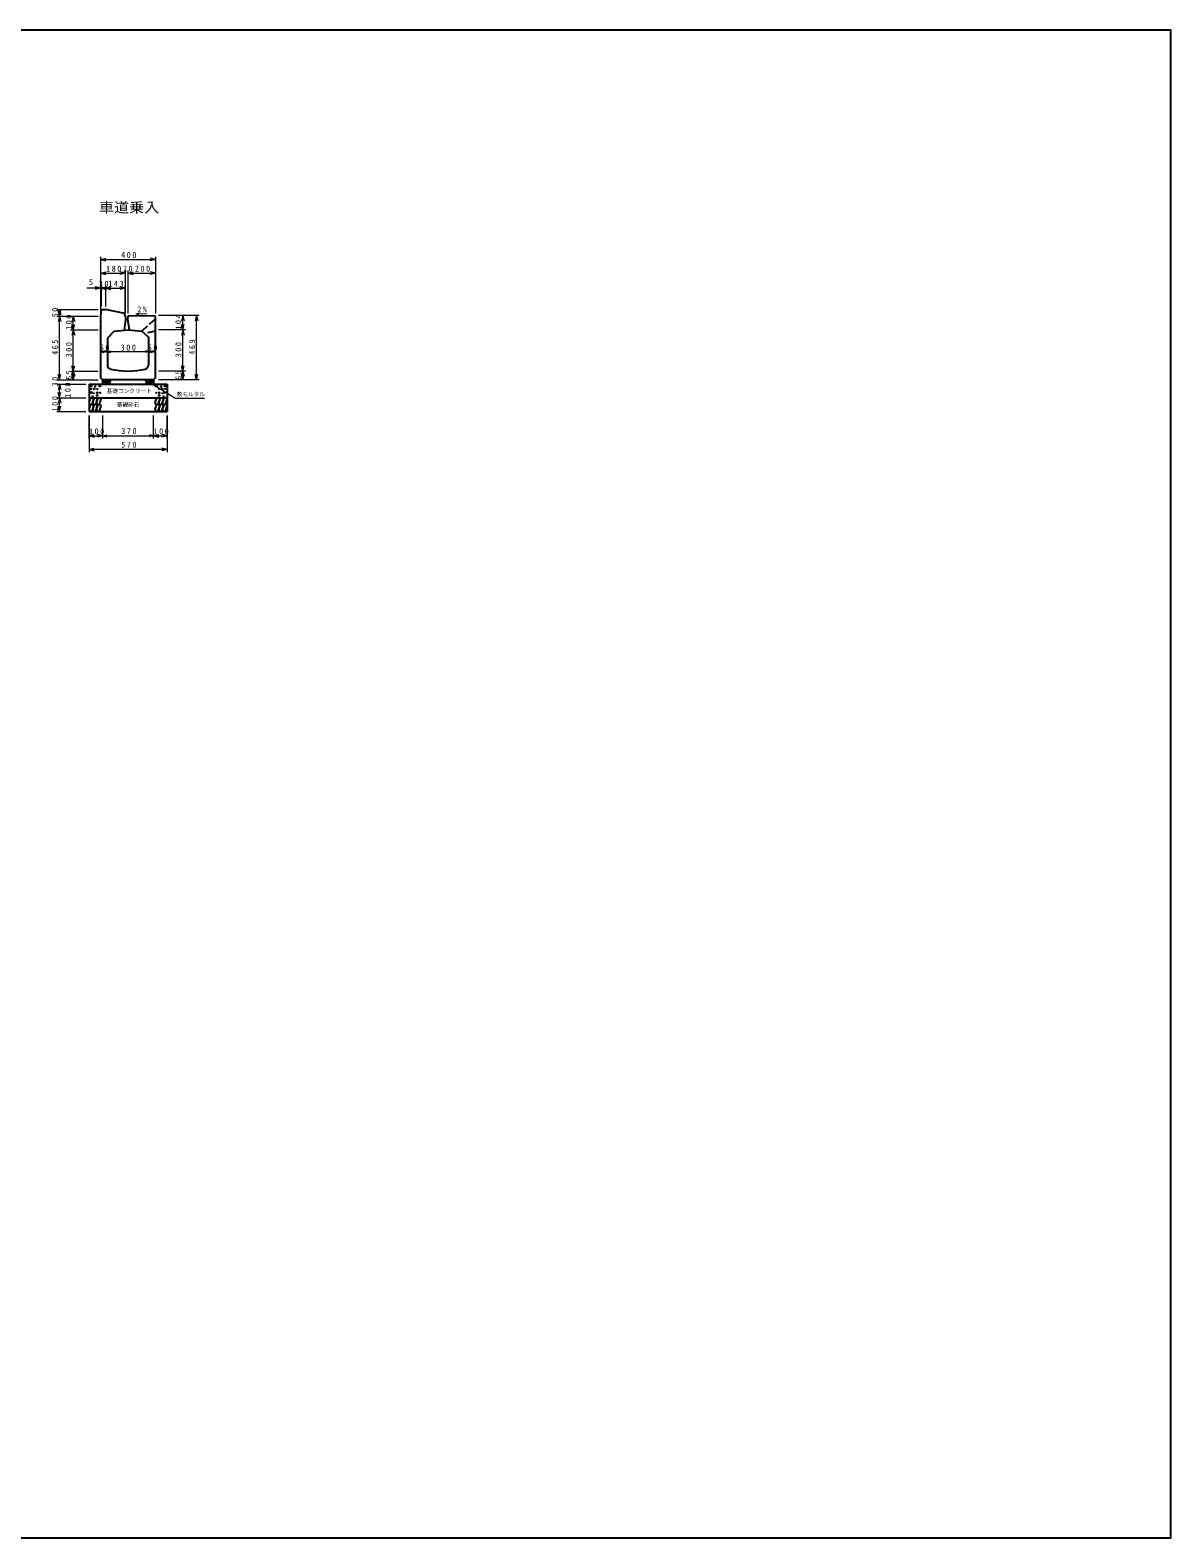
# Model space of a CAD drawing. Units: millimetres, scale not verified. Extents: x -8045 to 7955, y -5459 to 5541.
# Drawn here: x -362 to 7955, y -5459 to 5541 of the extents above; entities that cross this region are included whole.
import ezdxf
from ezdxf.enums import TextEntityAlignment as Align

# ---------------------------------------------------------------- set-up
doc = ezdxf.new("R2010")
doc.units = ezdxf.units.MM
doc.header["$LTSCALE"] = 20
doc.linetypes.add('DASHED3', pattern=[4, 3, -1])
doc.layers.add('1-0_地形_単点', color=2, linetype='Continuous')
doc.layers.add('1-8', color=2, linetype='Continuous')
doc.layers.add('1-2_管理用道路1号1案', color=4, linetype='Continuous', lineweight=18)
doc.styles.add('ＭＳ ゴシック', font='')
doc.styles.get('ＭＳ ゴシック').set_extended_font_data('MS Gothic')

msp = doc.modelspace()

# ---------------------------------------------------------------- linework, layer by layer
at = {"layer": '1-0_地形_単点'}
for p, q in [((68.29, 2825.87), (77.39, 2850.87)), ((68.29, 2776.78), (77.39, 2801.78)), ((91.78, 2817.32), (100.88, 2842.32)), ((91.78, 2768.23), (100.88, 2793.23)), ((94.89, 2825.87), (103.99, 2850.87)), ((94.89, 2776.78), (103.99, 2801.78)), ((118.38, 2817.32), (127.48, 2842.32)), ((118.38, 2768.23), (127.48, 2793.23)), ((121.5, 2825.87), (130.59, 2850.87)), ((121.5, 2776.78), (130.59, 2801.78)), ((144.99, 2817.32), (154.09, 2842.32)), ((144.99, 2768.23), (154.09, 2793.23)), ((549.99, 2825.87), (559.09, 2850.87)), ((549.99, 2776.78), (559.09, 2801.78)), ((573.48, 2817.32), (582.58, 2842.32)), ((573.48, 2768.23), (582.58, 2793.23)), ((576.59, 2825.87), (585.69, 2850.87)), ((576.59, 2776.78), (585.69, 2801.78)), ((600.08, 2817.32), (609.18, 2842.32)), ((600.08, 2768.23), (609.18, 2793.23)), ((603.2, 2825.87), (612.29, 2850.87)), ((603.2, 2776.78), (612.29, 2801.78)), ((626.69, 2817.32), (635.79, 2842.32)), ((626.69, 2768.23), (635.79, 2793.23))]:
    msp.add_line(p, q, dxfattribs=at)
at = {"layer": '1-0_地形_単点', "color": 7}
msp.add_lwpolyline([(-8044.66, -5458.66), (7955.34, -5458.66), (7955.34, 5541.34), (-8044.66, 5541.34)], close=True, dxfattribs=at)
at = {"layer": '1-0_地形_単点'}
for centre, radius in [((180.86, 2977.04), 3.94), ((194.91, 2979.15), 1.6), ((218.1, 2979.15), 3.94), ((486.14, 2979.15), 3.94), ((509.33, 2979.15), 1.6), ((523.39, 2977.04), 3.94), ((82.48, 2945.42), 3.94), ((82.48, 2922.94), 1.6), ((85.74, 2898.48), 3.94), ((93.71, 2869.09), 1.6), ((104.26, 2923.64), 3.94), ((102.03, 2890.92), 1.6), ((111.99, 2941.21), 1.6), ((126.28, 2895.36), 3.94), ((126.28, 2876.37), 3.94), ((127.45, 2922.94), 1.6), ((146.43, 2945.42), 3.94), ((147.42, 2895.42), 1.6), ((187.88, 2965.1), 1.6), ((202.64, 2965.8), 3.94), ((219.5, 2962.99), 1.6), ((484.74, 2962.99), 1.6), ((501.6, 2965.8), 3.94), ((516.36, 2965.1), 1.6), ((557.82, 2945.42), 3.94), ((556.82, 2895.42), 1.6), ((577.96, 2895.36), 3.94), ((577.96, 2876.37), 3.94), ((576.79, 2922.94), 1.6), ((592.25, 2941.21), 1.6), ((599.98, 2923.64), 3.94), ((602.21, 2890.92), 1.6), ((610.53, 2869.09), 1.6), ((618.5, 2898.48), 3.94), ((621.76, 2945.42), 3.94), ((621.76, 2922.94), 1.6)]:
    msp.add_circle(centre, radius, dxfattribs=at)
for centre, start, end in [((80.03, 2821.6), 159.99998, 340), ((80.03, 2772.5), 159.99998, 340), ((89.13, 2846.6), 0, 160), ((89.13, 2797.5), 0, 160), ((106.64, 2821.6), 159.99998, 340), ((106.64, 2772.5), 159.99998, 340), ((89.13, 2846.6), 340, 0), ((89.13, 2797.5), 340, 0), ((115.74, 2846.6), 0, 160), ((115.74, 2797.5), 0, 160), ((133.24, 2821.6), 159.99998, 340), ((133.24, 2772.5), 159.99998, 340), ((115.74, 2846.6), 340, 0), ((115.74, 2797.5), 340, 0), ((142.34, 2846.6), 0, 160), ((142.34, 2797.5), 0, 160), ((142.34, 2846.6), 340, 0), ((142.34, 2797.5), 340, 0), ((561.73, 2821.6), 159.99998, 340), ((561.73, 2772.5), 159.99998, 340), ((570.83, 2846.6), 0, 160), ((570.83, 2797.5), 0, 160), ((588.34, 2821.6), 159.99998, 340), ((588.34, 2772.5), 159.99998, 340), ((570.83, 2846.6), 340, 0), ((570.83, 2797.5), 340, 0), ((597.44, 2846.6), 0, 160), ((597.44, 2797.5), 0, 160), ((614.94, 2821.6), 159.99998, 340), ((614.94, 2772.5), 159.99998, 340), ((597.44, 2846.6), 340, 0), ((597.44, 2797.5), 340, 0), ((624.04, 2846.6), 0, 160), ((624.04, 2797.5), 0, 160), ((624.04, 2846.6), 340, 0), ((624.04, 2797.5), 340, 0)]:
    msp.add_arc(centre, 12.5, start, end, dxfattribs=at)
at = {"layer": '1-2_管理用道路1号1案'}
for p, q in [((151.33, 3888.36), (151.33, 3788.36)), ((151.33, 3868.36), (189.97, 3878.71)), ((151.33, 3868.36), (551.33, 3868.36)), ((151.33, 3868.36), (189.97, 3858.01)), ((551.33, 3868.36), (512.69, 3878.71)), ((551.33, 3868.36), (512.69, 3858.01)), ((551.33, 3888.36), (551.33, 3788.36)), ((151.33, 3788.36), (151.33, 3514.59)), ((151.33, 3768.36), (189.97, 3778.71)), ((151.33, 3768.36), (331.33, 3768.36)), ((151.33, 3768.36), (189.97, 3758.01)), ((331.33, 3768.36), (292.69, 3778.71)), ((331.33, 3768.36), (292.69, 3758.01)), ((331.33, 3788.36), (331.33, 3473.33)), ((351.33, 3788.36), (351.33, 3473.33)), ((351.33, 3768.36), (389.97, 3778.71)), ((351.33, 3768.36), (551.33, 3768.36)), ((351.33, 3768.36), (389.97, 3758.01)), ((551.33, 3768.36), (512.69, 3778.71)), ((551.33, 3768.36), (512.69, 3758.01)), ((551.33, 3788.36), (551.33, 3473.33)), ((156.33, 3658.37), (51.67, 3658.37)), ((151.33, 3658.37), (112.69, 3668.73)), ((151.33, 3658.37), (112.69, 3648.02)), ((186.33, 3658.37), (147.69, 3668.73)), ((186.33, 3658.37), (147.69, 3648.02)), ((151.33, 3678.37), (151.33, 3473.33)), ((156.33, 3678.37), (156.33, 3524.1)), ((156.33, 3658.37), (194.97, 3668.73)), ((156.33, 3658.37), (194.97, 3668.73)), ((156.33, 3658.37), (194.97, 3648.02)), ((156.33, 3658.37), (186.33, 3658.37)), ((156.33, 3658.37), (194.97, 3648.02)), ((186.33, 3678.37), (186.33, 3524.1)), ((186.33, 3658.37), (224.97, 3668.73)), ((186.33, 3658.37), (329.33, 3658.37)), ((186.33, 3658.37), (224.97, 3648.02)), ((329.33, 3658.37), (290.69, 3668.73)), ((329.33, 3658.37), (290.69, 3648.02)), ((329.33, 3678.37), (329.33, 3473.33)), ((-167.73, 3504.43), (133.76, 3504.43)), ((-167.73, 3454.23), (-67.73, 3454.23)), ((-167.73, 3454.23), (133.76, 3454.23)), ((-147.73, 3504.43), (-158.08, 3465.79)), ((-147.73, 3454.23), (-158.08, 3492.87)), ((-147.73, 3454.23), (-158.08, 3415.6)), ((-147.73, 3454.23), (-147.73, 3504.43)), ((-147.73, 3504.43), (-137.38, 3465.79)), ((-147.73, 3454.23), (-137.38, 3492.87)), ((-147.73, 2989.43), (-147.73, 3454.23)), ((-147.73, 3454.23), (-137.38, 3415.6)), ((-67.73, 3454.23), (133.76, 3454.23)), ((-47.73, 3454.23), (-58.08, 3415.6)), ((-47.73, 3354.12), (-47.73, 3454.23)), ((-47.73, 3454.23), (-37.38, 3415.6)), ((408.84, 3471.4), (430.45, 3477.66)), ((408.84, 3471.4), (488.82, 3473)), ((408.84, 3471.4), (430.68, 3466.01)), ((771.33, 3458.33), (573.57, 3458.33)), ((751.33, 3458.33), (740.98, 3419.69)), ((751.33, 3354.13), (751.33, 3458.33)), ((751.33, 3458.33), (761.68, 3419.69)), ((871.33, 3458.33), (771.33, 3458.33)), ((851.33, 3458.33), (840.98, 3419.69)), ((851.33, 2989.45), (851.33, 3458.33)), ((851.33, 3458.33), (861.68, 3419.69)), ((-67.73, 3354.12), (133.76, 3354.12)), ((-47.73, 3354.12), (-58.08, 3392.76)), ((-47.73, 3354.12), (-58.08, 3315.48)), ((-47.73, 3354.12), (-37.38, 3392.76)), ((-47.73, 3054.42), (-47.73, 3354.12)), ((-47.73, 3354.12), (-37.38, 3315.48)), ((771.33, 3354.13), (573.57, 3354.13)), ((751.33, 3354.13), (740.98, 3392.77)), ((751.33, 3354.13), (740.98, 3315.49)), ((751.33, 3354.13), (761.68, 3392.77)), ((751.33, 3054.45), (751.33, 3354.13)), ((751.33, 3354.13), (761.68, 3315.49)), ((151.33, 3196.18), (173.06, 3202)), ((151.33, 3196.18), (201.33, 3196.18)), ((151.33, 3196.18), (173.06, 3190.35)), ((201.33, 3196.18), (179.6, 3202)), ((201.33, 3196.18), (179.6, 3190.35)), ((201.33, 3196.18), (223.06, 3202)), ((201.33, 3196.18), (223.06, 3190.35)), ((501.33, 3196.18), (479.6, 3202)), ((501.33, 3196.18), (523.06, 3202)), ((501.33, 3196.18), (551.33, 3196.18)), ((501.33, 3196.18), (523.06, 3190.35)), ((551.33, 3196.18), (529.6, 3202)), ((551.33, 3196.18), (529.6, 3190.35)), ((-47.73, 3054.42), (-58.08, 3093.06)), ((-47.73, 3054.42), (-37.38, 3093.06)), ((751.33, 3054.45), (740.98, 3093.08)), ((751.33, 3054.45), (761.68, 3093.08)), ((-167.73, 2989.43), (-67.73, 2989.43)), ((-147.73, 2989.43), (-158.08, 3028.07)), ((-147.73, 2989.43), (-137.38, 3028.07)), ((-67.73, 3054.42), (133.76, 3054.42)), ((-67.73, 2989.43), (133.76, 2989.43)), ((-47.73, 3054.42), (-58.08, 3015.78)), ((-47.73, 2989.43), (-58.08, 3028.07)), ((-47.73, 2989.43), (-47.73, 3054.42)), ((-47.73, 3054.42), (-37.38, 3015.78)), ((-47.73, 2989.43), (-37.38, 3028.07)), ((693.92, 2855.19), (507.82, 2971.71)), ((771.33, 3054.45), (573.57, 3054.45)), ((771.33, 2989.45), (573.57, 2989.45)), ((751.33, 3054.45), (740.98, 3015.81)), ((751.33, 2989.45), (740.98, 3028.08)), ((751.33, 2989.45), (751.33, 3054.45)), ((751.33, 3054.45), (761.68, 3015.81)), ((751.33, 2989.45), (761.68, 3028.08)), ((871.33, 2989.45), (771.33, 2989.45)), ((851.33, 2989.45), (840.98, 3028.08)), ((851.33, 2989.45), (861.68, 3028.08)), ((-167.73, 2959.43), (43.01, 2959.43)), ((-147.73, 2959.43), (-158.08, 2920.79)), ((-147.73, 2859.43), (-158.08, 2898.07)), ((-147.73, 2859.43), (-147.73, 2959.43)), ((-147.73, 2959.43), (-137.38, 2920.79)), ((-147.73, 2859.43), (-137.38, 2898.07)), ((-167.73, 2859.43), (43.01, 2859.43)), ((-167.73, 2759.43), (43.01, 2759.43)), ((-147.73, 2859.43), (-158.08, 2820.79)), ((-147.73, 2759.43), (-158.08, 2798.07)), ((-147.73, 2759.43), (-147.73, 2859.43)), ((-147.73, 2859.43), (-137.38, 2820.79)), ((-147.73, 2759.43), (-137.38, 2798.07)), ((693.92, 2855.19), (908.98, 2855.19)), ((67.12, 2561.52), (67.12, 2730.62)), ((67.12, 2730.62), (67.12, 2461.52)), ((167.12, 2561.52), (167.12, 2730.62)), ((537.12, 2561.52), (537.12, 2730.62)), ((637.12, 2561.52), (637.12, 2730.62)), ((637.12, 2730.62), (637.12, 2461.52)), ((67.12, 2581.52), (105.76, 2591.88)), ((67.12, 2581.52), (167.12, 2581.52)), ((67.12, 2581.52), (105.76, 2571.17)), ((167.12, 2581.52), (128.48, 2591.88)), ((167.12, 2581.52), (128.48, 2571.17)), ((167.12, 2581.52), (196.1, 2589.29)), ((167.12, 2581.52), (537.12, 2581.52)), ((167.12, 2581.52), (196.1, 2573.76)), ((537.12, 2581.52), (508.14, 2589.29)), ((537.12, 2581.52), (508.14, 2573.76)), ((537.12, 2581.52), (575.76, 2591.88)), ((537.12, 2581.52), (637.12, 2581.52)), ((537.12, 2581.52), (575.76, 2571.17)), ((637.12, 2581.52), (598.48, 2591.88)), ((637.12, 2581.52), (598.48, 2571.17)), ((67.12, 2481.52), (105.76, 2491.88)), ((67.12, 2481.52), (105.76, 2471.17)), ((637.12, 2481.52), (67.12, 2481.52)), ((637.12, 2481.52), (598.48, 2491.88)), ((637.12, 2481.52), (598.48, 2471.17))]:
    msp.add_line(p, q, dxfattribs=at)
msp.add_lwpolyline([(201.33, 3196.18), (501.33, 3196.18), (479.6, 3190.35)], dxfattribs=at)
at = {"layer": '1-8'}
for p, q in [((156.33, 3504.43), (186.33, 3504.43)), ((314.99, 3477.44), (186.33, 3504.43)), ((333.83, 3429.43), (323.87, 3351.29)), ((330.79, 3459.86), (333.83, 3429.43)), ((333.83, 3429.43), (348.9, 3429.43)), ((351.38, 3454.23), (348.9, 3429.43)), ((348.9, 3429.43), (358.87, 3354.13)), ((546.33, 3458.23), (351.38, 3454.23)), ((551.33, 3453.33), (546.33, 3458.23)), ((551.33, 3004.43), (551.33, 3453.33)), ((156.33, 3399.43), (151.33, 3404.43)), ((156.33, 3399.43), (151.33, 3394.43)), ((151.33, 3394.43), (151.33, 3004.43)), ((251.33, 3344.43), (201.33, 3294.43)), ((451.33, 3344.43), (501.33, 3301.43)), ((501.33, 3301.43), (501.33, 3097.21)), ((201.33, 3294.43), (201.33, 3097.21)), ((166.33, 2989.43), (151.33, 3004.43)), ((536.33, 2989.43), (551.33, 3004.43)), ((536.33, 2989.43), (536.33, 2959.43)), ((67.12, 2959.43), (67.12, 2759.43)), ((67.12, 2959.43), (637.12, 2959.43)), ((637.12, 2959.43), (637.12, 2759.43)), ((67.12, 2859.43), (637.12, 2859.43)), ((67.12, 2759.43), (637.12, 2759.43))]:
    msp.add_line(p, q, dxfattribs=at)
at = {"layer": '1-8', "color": 4, "linetype": 'DASHED3'}
for p, q in [((551.42, 3434.33), (451.42, 3344.43)), ((551.42, 3345.33), (469.12, 3326.73))]:
    msp.add_line(p, q, dxfattribs=at)
at = {"layer": '1-8'}
for points in [[(156.33, 3504.43), (151.33, 3454.43), (151.33, 3404.43)], [(251.33, 3344.43), (354.11, 3354.15), (451.33, 3344.43)], [(536.33, 2989.43), (166.33, 2989.43), (166.33, 2959.43)]]:
    msp.add_lwpolyline(points, dxfattribs=at)
for centre, radius, start, end in [((310.89, 3457.87), 20, 5.71059, 78.15173), ((231.33, 3097.21), 30, 180, 257.8468), ((471.33, 3097.21), 30, 282.1532, 0), ((351.33, 3654.43), 600, 257.8468, 282.1532)]:
    msp.add_arc(centre, radius, start, end, dxfattribs=at)

# ---------------------------------------------------------------- texts
at = {"layer": '1-0_地形_単点', "color": 4, "style": 'ＭＳ ゴシック'}
for s, p in [('基礎コンクリート', (196.56, 2885.37)), ('基礎砕石', (270.22, 2785.45))]:
    msp.add_text(s, height=29.33, dxfattribs=at).set_placement(p, align=Align.BOTTOM_LEFT)
at = {"layer": '1-2_管理用道路1号1案', "color": 3, "style": 'ＭＳ ゴシック', "width": 1.1}
msp.add_text('車道乗入', height=73.31, dxfattribs=at).set_placement((139.72, 4189.33), align=Align.BOTTOM_LEFT)
at = {"layer": '1-2_管理用道路1号1案', "color": 7, "style": 'ＭＳ ゴシック'}
msp.add_text('5', height=43.99, dxfattribs=at).set_placement((66.49, 3668.37), align=Align.BOTTOM_LEFT)
at = {"layer": '1-2_管理用道路1号1案', "style": 'ＭＳ ゴシック'}
msp.add_text('敷モルタル', height=29.33, dxfattribs=at).set_placement((706.79, 2861.86), align=Align.BOTTOM_LEFT)
at = {"layer": '1-2_管理用道路1号1案', "color": 7, "char_height": 43.99, "attachment_point": 7, "style": 'ＭＳ ゴシック'}
for s, insert in [('\\T1.38;\\W0.9;400', (301.33, 3878.36)), ('\\T1.38;\\W0.9;180', (191.33, 3778.36)), ('\\T1.36;\\W0.9;20', (315.39, 3778.36)), ('\\T1.38;\\W0.9;200', (401.33, 3778.36)), ('\\T1.36;\\W0.9;30', (138.83, 3668.37)), ('\\T1.38;\\W0.9;143', (207.83, 3668.37)), ('\\T1.36;\\W0.9;50', (145.92, 3202.78)), ('\\T1.38;\\W0.9;300', (297.89, 3202.78)), ('\\T1.36;\\W0.9;50', (495.92, 3202.78)), ('\\T1.38;\\W0.9;100', (67.12, 2591.52)), ('\\T1.38;\\W0.9;370', (302.12, 2594.17)), ('\\T1.38;\\W0.9;570', (302.12, 2494.17)), ('\\T1.38;\\W0.9;100', (537.12, 2591.52))]:
    msp.add_mtext(s, dxfattribs=dict(at, insert=insert))
for s, insert, rotation in [('\\T1.36;\\W0.9;2%', (420, 3481.13), 1.146), ('\\T1.36;\\W0.9;50', (-157.73, 3446.83), 90), ('\\T1.38;\\W0.9;100', (-57.73, 3354.18), 90), ('\\T1.38;\\W0.9;104', (741.33, 3356.23), 90), ('\\T1.38;\\W0.9;465', (-157.73, 3171.83), 90), ('\\T1.38;\\W0.9;300', (-57.73, 3154.27), 90), ('\\T1.38;\\W0.9;300', (741.33, 3154.29), 90), ('\\T1.38;\\W0.9;469', (841.33, 3173.89), 90), ('\\T1.36;\\W0.9;30', (-157.73, 2941.93), 90), ('\\T1.36;\\W0.9;65', (-57.73, 2989.43), 90), ('\\T1.36;\\W0.9;65', (741.33, 2989.45), 90), ('\\T1.38;\\W0.9;100', (-65.88, 2859.43), 90), ('\\T1.38;\\W0.9;100', (-157.73, 2759.43), 90)]:
    msp.add_mtext(s, dxfattribs=dict(at, insert=insert, rotation=rotation))

doc.saveas('drawing.dxf')
